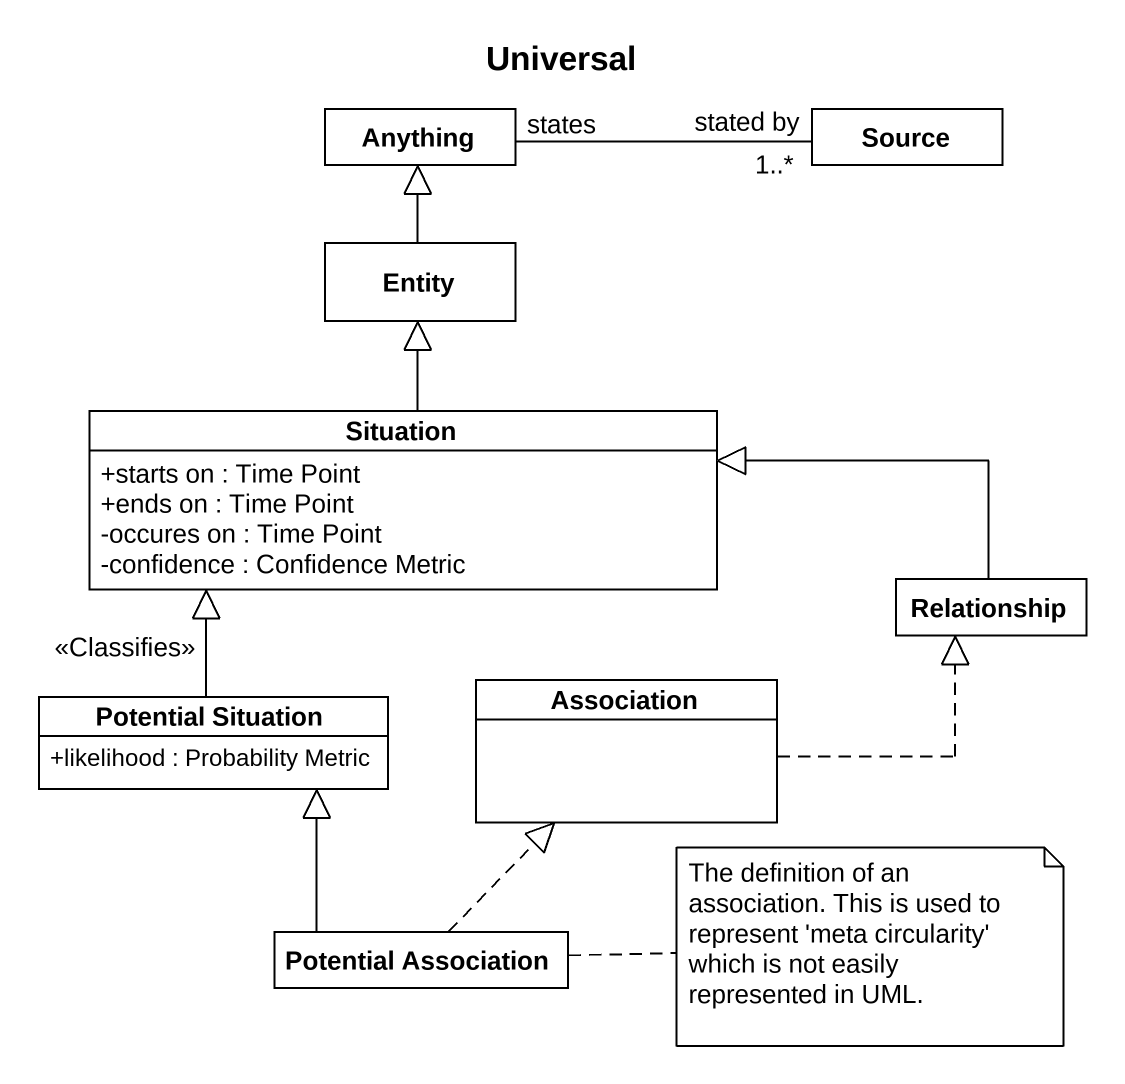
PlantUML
@startuml
title Universal
hide circle
hide empty members
skinparam classAttributeIconSize 0
class Anything
class Source
class "Entity" as Entity_
class Situation {
  +starts on : Time Point
  +ends on : Time Point
  -occures on : Time Point
  -confidence : Confidence Metric
}
class Relationship
class Association
class "Potential Situation" as Potential_Situation {
  +likelihood : Probability Metric
}
class "Potential Association" as Potential_Association
Source "stated by\n1..*" -left- "states" Anything
Entity_ -up-|> Anything
Situation -up-|> Entity_
Relationship -left-|> Situation
Association .right.|> Relationship
Potential_Situation -up-|> Situation : <<Classifies>>
Potential_Association .up.|> Association
Potential_Association -up-|> Potential_Situation
note right of Potential_Association : The definition of an association. This is used to represent 'meta circularity' which is not easily represented in UML.
@enduml
